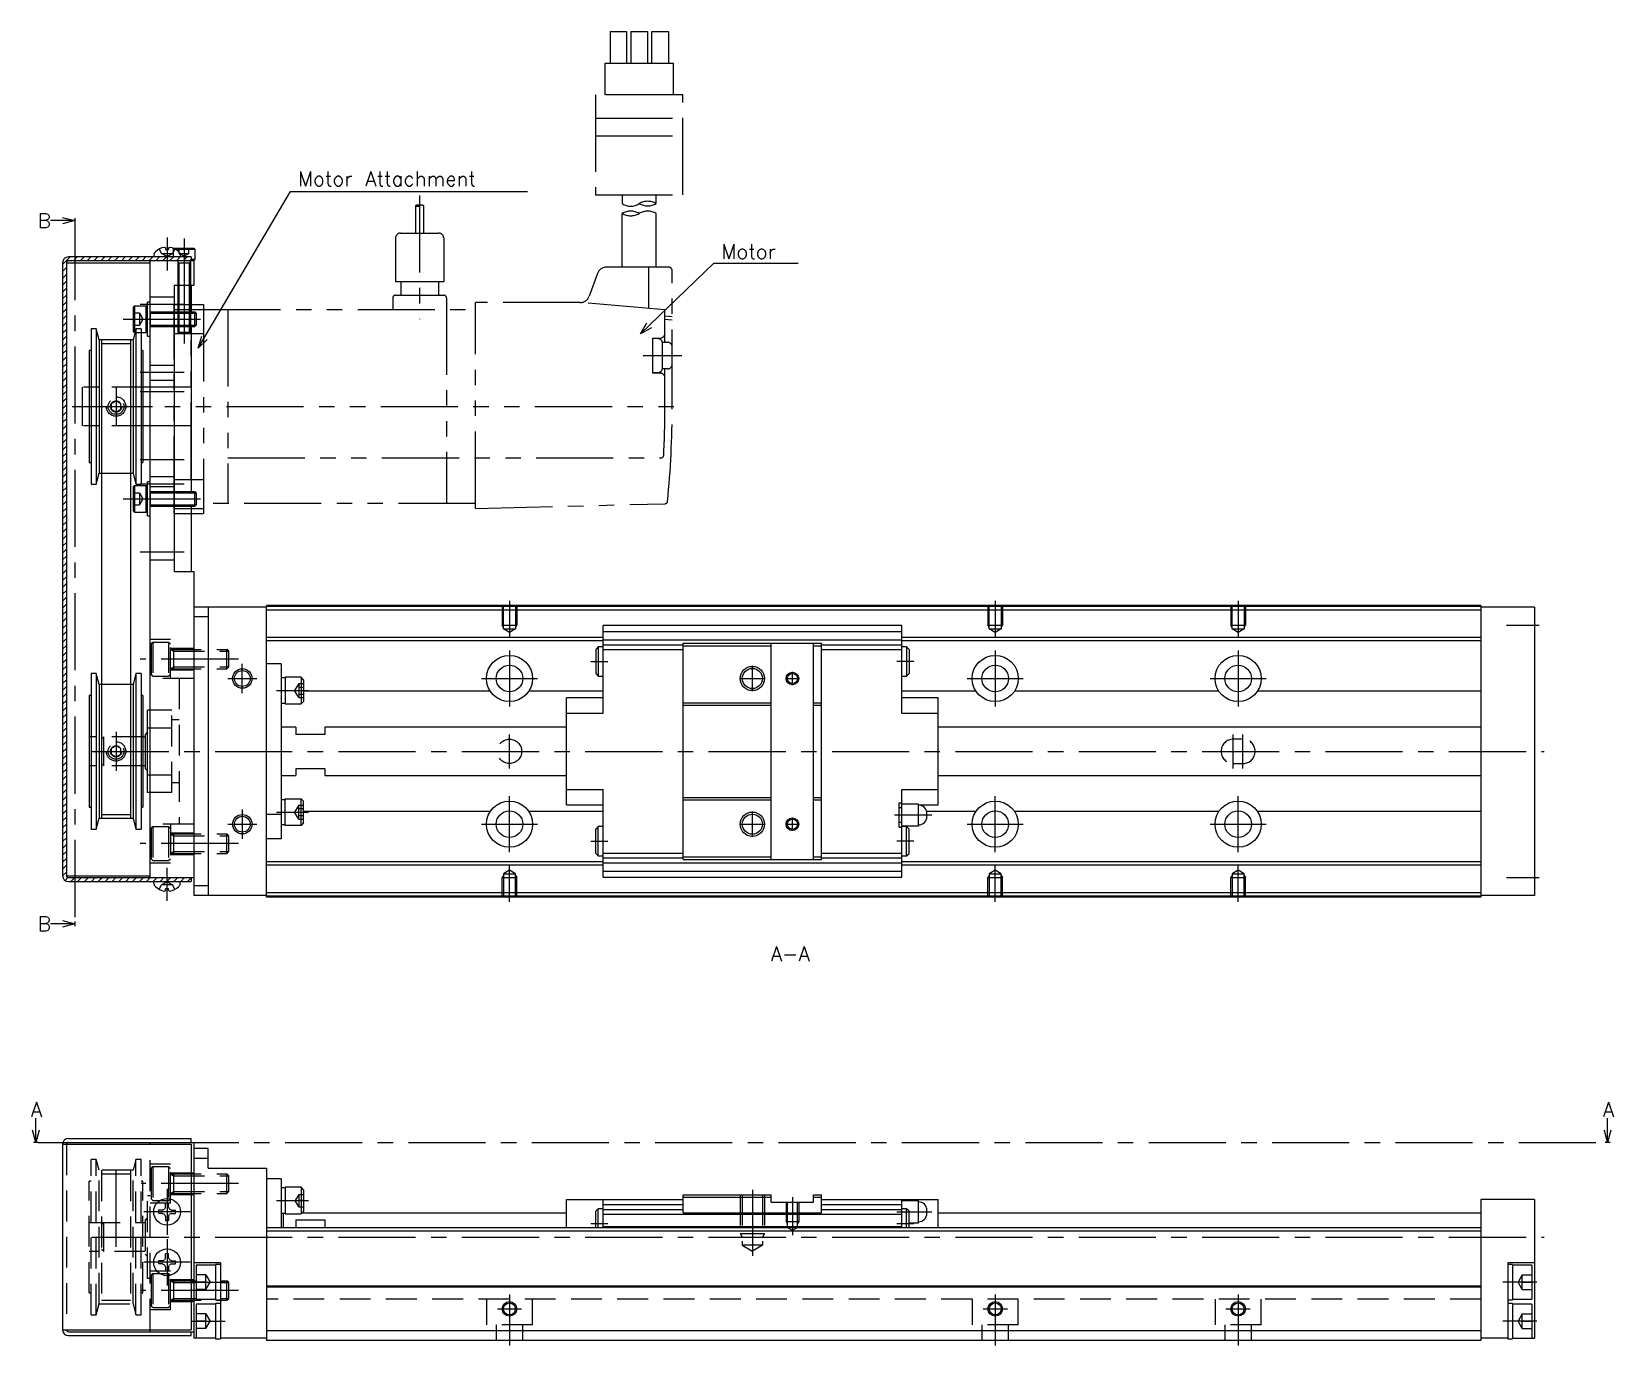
# Model space of a CAD drawing. Extents: x -2 to 572, y -8 to 279.
# Drawn here: x 246.4 to 572, y 9 to 279.5 of the extents above; entities that cross this region are included whole.
import ezdxf

# ---------------------------------------------------------------- set-up
doc = ezdxf.new("R2010")
doc.units = 0
doc.header["$LTSCALE"] = 0.5
for name, pattern in [('CENTER', [50.8, 31.75, -6.35, 6.35, -6.35]), ('DASHED', [19.05, 12.7, -6.35]), ('PHANTOM', [63.5, 31.75, -6.35, 6.35, -6.35, 6.35, -6.35])]:
    doc.linetypes.add(name, pattern=pattern)
doc.layers.get('0').update_dxf_attribs({"linetype": 'CONTINUOUS'})
for name, color, linetype in [('MSM_CENTER', 1, 'CENTER'), ('MSM_CONTINUOUS', 7, 'CONTINUOUS'), ('MSM_DASHED', 4, 'DASHED'), ('MSM_IMAGINARY', 6, 'PHANTOM'), ('MSM_NARROW', 5, 'CONTINUOUS'), ('MSM_PART_NUMBER', 7, 'CONTINUOUS')]:
    doc.layers.add(name, color=color, linetype=linetype)
doc.styles.get("Standard").update_dxf_attribs({"font": 'txt.shx', "height": 3, "bigfont": 'bigfont.shx'})

msp = doc.modelspace()

# ---------------------------------------------------------------- linework, layer by layer
for p, q in [((280.26, 25.5), (280.26, 18.5)), ((280.26, 17.5), (280.26, 10.5))]:
    msp.add_line(p, q)
at = {"layer": 'MSM_CENTER'}
for p, q in [((255.26, 240.06), (255.26, 96.3)), ((274.26, 237.06), (274.26, 230.3)), ((277.76, 236.9), (277.76, 215.3)), ((277.76, 223.3), (268.76, 223.3)), ((265.26, 220.3), (282.26, 220.3)), ((277.76, 209.3), (268.76, 209.3)), ((263.76, 206.3), (263.76, 198.3)), ((277.76, 205.3), (268.76, 205.3)), ((256.26, 202.3), (271.26, 202.3)), ((277.76, 191.3), (268.76, 191.3)), ((277.76, 186.3), (268.76, 186.3)), ((265.26, 183.3), (282.26, 183.3)), ((277.76, 172.3), (268.76, 172.3)), ((344.76, 162.3), (344.76, 154.79)), ((444.76, 162.3), (444.76, 154.79)), ((494.76, 162.3), (494.76, 154.79)), ((550.01, 157.3), (556.76, 157.3)), ((288.96, 150.3), (268.76, 150.3)), ((344.76, 152.05), (344.76, 140.55)), ((361.51, 149.8), (365.01, 149.8)), ((428.01, 149.8), (424.51, 149.8)), ((444.76, 152.05), (444.76, 140.55)), ((494.76, 152.05), (494.76, 140.55)), ((289.76, 143.3), (289.76, 149.3)), ((394.76, 143.67), (394.76, 148.92)), ((403.01, 144.93), (403.01, 147.66)), ((286.76, 146.3), (292.76, 146.3)), ((296.76, 143.8), (303.36, 143.8)), ((339.01, 146.3), (350.51, 146.3)), ((392.14, 146.3), (397.39, 146.3)), ((401.65, 146.3), (404.38, 146.3)), ((439.01, 146.3), (450.51, 146.3)), ((489.01, 146.3), (500.51, 146.3)), ((263.76, 135.3), (263.76, 127.3)), ((344.76, 127.8), (344.76, 134.8)), ((493.76, 127.8), (493.76, 134.8)), ((495.76, 127.8), (495.76, 134.8)), ((258.76, 131.3), (557.76, 131.3)), ((344.76, 110.55), (344.76, 122.05)), ((444.76, 110.55), (444.76, 122.05)), ((494.76, 110.55), (494.76, 122.05)), ((289.76, 119.3), (289.76, 113.3)), ((296.76, 118.8), (303.36, 118.8)), ((394.76, 113.67), (394.76, 118.92)), ((403.01, 114.93), (403.01, 117.66)), ((424.01, 118.2), (431.71, 118.2)), ((286.76, 116.3), (292.76, 116.3)), ((339.01, 116.3), (350.51, 116.3)), ((392.14, 116.3), (397.39, 116.3)), ((401.65, 116.3), (404.38, 116.3)), ((439.01, 116.3), (450.51, 116.3)), ((489.01, 116.3), (500.51, 116.3)), ((288.96, 112.3), (268.76, 112.3)), ((361.51, 112.8), (365.01, 112.8)), ((428.01, 112.8), (424.51, 112.8)), ((344.76, 100.3), (344.76, 107.81)), ((444.76, 100.3), (444.76, 107.81)), ((494.76, 100.3), (494.76, 107.81)), ((274.26, 100.54), (274.26, 107.3)), ((550.01, 105.3), (556.76, 105.3)), ((247.76, 50.8), (570.83, 50.8)), ((263.76, 29.3), (263.76, 47.05)), ((288.96, 42.3), (268.96, 42.3)), ((274.26, 41.25), (274.26, 31.75)), ((394.76, 41), (394.76, 27.41)), ((403.01, 39.5), (403.01, 31.69)), ((279.01, 36.5), (269.51, 36.5)), ((296.76, 38.8), (303.36, 38.8)), ((424.51, 36.5), (431.71, 36.5)), ((361.51, 34.1), (365.01, 34.1)), ((424.51, 34.1), (428.01, 34.1)), ((258.76, 31.3), (557.76, 31.3)), ((274.26, 30.85), (274.26, 21.35)), ((279.01, 26.1), (269.51, 26.1)), ((288.96, 20.3), (268.96, 20.3)), ((279.26, 22), (286.26, 22)), ((556.26, 22), (549.26, 22)), ((342.26, 16.5), (347.26, 16.5)), ((344.76, 19.5), (344.76, 9)), ((442.26, 16.5), (447.26, 16.5)), ((444.76, 19.5), (444.76, 9)), ((492.26, 16.5), (497.26, 16.5)), ((494.76, 19.5), (494.76, 9)), ((279.26, 14), (286.26, 14)), ((556.26, 14), (549.26, 14))]:
    msp.add_line(p, q, dxfattribs=at)
at = {"layer": 'MSM_CONTINUOUS'}
for p, q in [((252.76, 241.23), (255.26, 240.56)), ((255.26, 241.06), (255.26, 240.06)), ((255.26, 240.56), (250.26, 240.56)), ((255.26, 240.56), (252.76, 239.89)), ((273.93, 234.98), (273.95, 234.6)), ((273.95, 234.6), (274.58, 234.6)), ((274.59, 234.98), (274.58, 234.6)), ((275.67, 234.81), (275.76, 234.9)), ((275.76, 234.9), (279.76, 234.9)), ((280.01, 234.65), (275.98, 234.65)), ((279.76, 234.9), (280.01, 234.65)), ((280.01, 234.65), (280.01, 232.55)), ((252.76, 231.9), (252.76, 105.7)), ((253.56, 231.9), (270.76, 231.9)), ((253.56, 231.9), (253.56, 105.7)), ((279.26, 233.1), (253.96, 233.1)), ((279.76, 232.3), (253.96, 232.3)), ((270.76, 105.3), (270.76, 232.3)), ((271.55, 233.5), (271.51, 233.1)), ((276.98, 233.5), (277.01, 233.1)), ((279.26, 233.1), (279.26, 232.3)), ((280.01, 232.55), (279.26, 232.55)), ((279.76, 232.3), (280.01, 232.55)), ((279.76, 232.3), (279.76, 227.3)), ((275.76, 227.3), (275.76, 168.3)), ((275.76, 227.3), (279.76, 227.3)), ((276.46, 227.3), (276.46, 221.8)), ((279.06, 227.3), (279.06, 221.8)), ((279.26, 227.3), (279.26, 221.8)), ((267.26, 222.75), (267.56, 223.05)), ((267.26, 222.75), (267.26, 217.85)), ((267.56, 223.05), (269.96, 223.05)), ((267.56, 223.05), (267.56, 217.55)), ((270.26, 222.75), (269.96, 223.05)), ((269.96, 217.55), (269.96, 223.05)), ((270.76, 223.8), (270.26, 223.8)), ((270.26, 216.8), (270.26, 223.8)), ((275.76, 221.8), (279.99, 221.8)), ((279.99, 218.8), (279.99, 221.8)), ((279.99, 221.8), (280.26, 221.53)), ((280.26, 221.53), (280.26, 219.07)), ((258.62, 218.3), (258.62, 186.3)), ((259.66, 218.3), (258.62, 218.3)), ((259.66, 218.3), (259.66, 186.3)), ((260.26, 216.05), (259.66, 218.3)), ((267.86, 218.3), (267.26, 216.05)), ((267.86, 218.3), (267.86, 186.3)), ((268.9, 218.3), (267.86, 218.3)), ((268.9, 218.3), (268.9, 186.3)), ((275.76, 218.8), (279.99, 218.8)), ((276.46, 218.8), (276.46, 217.54)), ((279.06, 218.8), (279.06, 217.54)), ((279.26, 218.8), (279.26, 184.8)), ((280.26, 219.07), (279.99, 218.8)), ((260.26, 216.05), (260.26, 188.55)), ((267.26, 216.05), (260.26, 216.05)), ((260.76, 216.05), (260.76, 117.55)), ((266.76, 216.05), (266.76, 117.55)), ((267.56, 217.55), (267.26, 217.85)), ((267.26, 216.05), (267.26, 188.55)), ((267.56, 217.55), (267.66, 217.55)), ((268.9, 217.55), (269.96, 217.55)), ((270.26, 217.85), (269.96, 217.55)), ((270.26, 216.8), (270.76, 216.8)), ((279.06, 217.54), (276.46, 217.54)), ((276.7, 217.3), (276.46, 217.54)), ((278.82, 217.3), (276.7, 217.3)), ((278.82, 217.3), (279.06, 217.54)), ((258.62, 213.8), (258.26, 213.8)), ((258.26, 213.8), (258.26, 190.8)), ((269.26, 213.8), (268.9, 213.8)), ((269.26, 213.8), (269.26, 190.8)), ((258.26, 190.8), (258.62, 190.8)), ((268.9, 190.8), (269.26, 190.8)), ((258.62, 186.3), (259.66, 186.3)), ((259.66, 186.3), (260.26, 188.55)), ((260.26, 188.55), (260.76, 188.55)), ((266.76, 188.55), (267.26, 188.55)), ((267.26, 188.55), (267.86, 186.3)), ((267.26, 185.75), (267.56, 186.05)), ((267.26, 185.75), (267.26, 180.85)), ((267.56, 186.05), (269.96, 186.05)), ((267.56, 186.05), (267.56, 180.55)), ((267.86, 186.3), (268.9, 186.3)), ((269.96, 180.55), (269.96, 186.05)), ((270.26, 185.75), (269.96, 186.05)), ((270.76, 186.8), (270.26, 186.8)), ((270.26, 179.8), (270.26, 186.8)), ((275.76, 184.8), (279.99, 184.8)), ((279.99, 181.8), (279.99, 184.8)), ((279.99, 184.8), (280.26, 184.53)), ((280.26, 184.53), (280.26, 182.07)), ((267.56, 180.55), (267.26, 180.85)), ((267.56, 180.55), (269.96, 180.55)), ((270.26, 180.85), (269.96, 180.55)), ((270.26, 179.8), (270.76, 179.8)), ((275.76, 181.8), (279.99, 181.8)), ((279.26, 181.8), (279.26, 168.3)), ((280.26, 182.07), (279.99, 181.8)), ((275.76, 168.3), (279.76, 168.3)), ((279.76, 168.3), (279.76, 101.6)), ((294.76, 161), (279.76, 161)), ((282.76, 161), (282.76, 101.6)), ((544.76, 161.3), (294.76, 161.3)), ((294.76, 101.3), (294.76, 161.3)), ((544.76, 161.1), (294.76, 161.1)), ((544.76, 160.4), (294.76, 160.4)), ((544.76, 161.3), (544.76, 101.3)), ((555.76, 161), (544.76, 161)), ((555.76, 161), (555.76, 101.6)), ((282.76, 159), (279.76, 159)), ((425.51, 157.2), (364.01, 157.2)), ((364.01, 139.16), (364.01, 157.2)), ((425.51, 139.16), (425.51, 157.2)), ((364.01, 154.75), (294.76, 154.75)), ((364.01, 154.05), (294.76, 154.05)), ((364.01, 155.95), (425.51, 155.95)), ((364.01, 154.25), (425.51, 154.25)), ((364.01, 153.25), (380.51, 153.25)), ((380.51, 109.05), (380.51, 153.55)), ((380.51, 153.55), (409.01, 153.55)), ((380.51, 153.05), (398.66, 153.05)), ((398.66, 109.05), (398.66, 153.55)), ((407.36, 109.05), (407.36, 153.55)), ((407.36, 153.05), (409.01, 153.05)), ((409.01, 109.05), (409.01, 153.55)), ((409.01, 153.25), (425.51, 153.25)), ((544.76, 154.75), (425.51, 154.75)), ((544.76, 154.05), (425.51, 154.05)), ((363.01, 152.8), (362.51, 152.3)), ((362.51, 152.3), (362.51, 147.3)), ((364.01, 152.8), (363.01, 152.8)), ((363.01, 152.8), (363.01, 146.8)), ((364.01, 152.25), (380.51, 152.25)), ((409.01, 152.25), (425.51, 152.25)), ((426.51, 152.8), (425.51, 152.8)), ((427.01, 152.3), (426.51, 152.8)), ((426.51, 152.8), (426.51, 146.8)), ((427.01, 152.3), (427.01, 147.3)), ((258.62, 147.3), (258.62, 115.3)), ((259.66, 147.3), (258.62, 147.3)), ((260.26, 145.05), (259.66, 147.3)), ((259.66, 147.3), (259.66, 115.3)), ((267.86, 147.3), (267.26, 145.05)), ((267.86, 147.3), (267.86, 115.3)), ((268.9, 147.3), (267.86, 147.3)), ((268.9, 147.3), (268.9, 115.3)), ((297.76, 149.3), (294.76, 149.3)), ((297.76, 149.3), (297.76, 113.3)), ((298.56, 146.55), (298.56, 141.05)), ((301.86, 146.55), (298.56, 146.55)), ((301.86, 146.55), (301.86, 141.05)), ((302.36, 146.05), (301.86, 146.55)), ((362.51, 147.3), (363.01, 146.8)), ((363.01, 146.8), (364.01, 146.8)), ((425.51, 146.8), (426.51, 146.8)), ((426.51, 146.8), (427.01, 147.3)), ((260.76, 145.05), (260.26, 145.05)), ((260.26, 145.05), (260.26, 117.55)), ((267.26, 145.05), (266.76, 145.05)), ((267.26, 145.05), (267.26, 117.55)), ((298.56, 146.4), (297.76, 146.4)), ((302.36, 146.05), (302.36, 141.55)), ((340.81, 143.66), (302.36, 143.66)), ((364.01, 143.66), (348.71, 143.66)), ((440.81, 143.66), (425.51, 143.66)), ((490.81, 143.66), (448.71, 143.66)), ((544.76, 143.66), (498.71, 143.66)), ((258.26, 142.8), (258.26, 119.8)), ((258.62, 142.8), (258.26, 142.8)), ((269.26, 142.8), (268.9, 142.8)), ((269.26, 142.8), (269.26, 119.8)), ((297.76, 141.2), (298.56, 141.2)), ((298.56, 141.05), (301.86, 141.05)), ((301.86, 141.05), (302.36, 141.55)), ((364.01, 142.3), (356.51, 142.3)), ((356.51, 120.3), (356.51, 142.3)), ((380.51, 141.3), (398.66, 141.3)), ((380.51, 140.8), (398.66, 140.8)), ((407.36, 141.3), (409.01, 141.3)), ((407.36, 140.8), (409.01, 140.8)), ((433.01, 142.3), (425.51, 142.3)), ((433.01, 120.3), (433.01, 142.3)), ((270.26, 122.8), (270.26, 139.8)), ((270.76, 139.8), (270.26, 139.8)), ((356.51, 139.16), (364.01, 139.16)), ((425.51, 139.16), (433.01, 139.16)), ((269.26, 134.3), (269.76, 134.3)), ((270.26, 135.3), (269.76, 134.8)), ((269.76, 134.8), (269.76, 127.8)), ((270.26, 136.12), (270.76, 136.12)), ((300.76, 136.3), (297.76, 136.3)), ((300.76, 136.3), (300.76, 134.8)), ((306.76, 134.8), (300.76, 134.8)), ((306.76, 136.3), (306.76, 134.8)), ((356.51, 136.3), (306.76, 136.3)), ((544.76, 136.3), (433.01, 136.3)), ((269.76, 128.3), (269.26, 128.3)), ((269.76, 127.8), (270.26, 127.3)), ((300.76, 127.8), (306.76, 127.8)), ((300.76, 127.8), (300.76, 126.3)), ((306.76, 127.8), (306.76, 126.3)), ((270.26, 126.48), (270.76, 126.48)), ((297.76, 126.3), (300.76, 126.3)), ((306.76, 126.3), (356.51, 126.3)), ((433.01, 126.3), (544.76, 126.3)), ((270.76, 122.8), (270.26, 122.8)), ((297.76, 121.4), (298.56, 121.4)), ((298.56, 116.05), (298.56, 121.55)), ((298.56, 121.55), (301.86, 121.55)), ((301.86, 121.55), (302.36, 121.05)), ((301.86, 116.05), (301.86, 121.55)), ((302.36, 116.55), (302.36, 121.05)), ((356.51, 123.44), (364.01, 123.44)), ((364.01, 105.4), (364.01, 123.44)), ((380.51, 121.8), (398.66, 121.8)), ((380.51, 121.3), (398.66, 121.3)), ((407.36, 121.8), (409.01, 121.8)), ((407.36, 121.3), (409.01, 121.3)), ((425.01, 120.7), (425.51, 120.7)), ((425.01, 115.7), (425.01, 120.7)), ((425.51, 123.44), (433.01, 123.44)), ((425.51, 105.4), (425.51, 123.44)), ((258.26, 119.8), (258.62, 119.8)), ((259.66, 115.3), (260.26, 117.55)), ((260.26, 117.55), (267.26, 117.55)), ((267.26, 117.55), (267.86, 115.3)), ((268.9, 119.8), (269.26, 119.8)), ((297.76, 118.3), (294.76, 118.3)), ((340.81, 118.94), (302.36, 118.94)), ((364.01, 118.94), (348.71, 118.94)), ((356.51, 120.3), (364.01, 120.3)), ((425.51, 119.7), (425.01, 119.7)), ((428.96, 120.45), (425.51, 120.45)), ((428.96, 115.95), (428.96, 120.45)), ((428.96, 120.3), (433.01, 120.3)), ((440.81, 118.94), (430.65, 118.94)), ((430.71, 117.9), (430.71, 118.5)), ((490.81, 118.94), (448.71, 118.94)), ((544.76, 118.94), (498.71, 118.94)), ((258.62, 115.3), (259.66, 115.3)), ((267.86, 115.3), (268.9, 115.3)), ((298.56, 116.2), (297.76, 116.2)), ((301.86, 116.05), (298.56, 116.05)), ((302.36, 116.55), (301.86, 116.05)), ((363.01, 115.8), (362.51, 115.3)), ((362.51, 110.3), (362.51, 115.3)), ((364.01, 115.8), (363.01, 115.8)), ((363.01, 109.8), (363.01, 115.8)), ((425.01, 116.7), (425.51, 116.7)), ((425.01, 115.7), (425.51, 115.7)), ((425.51, 115.95), (428.96, 115.95)), ((426.51, 115.8), (425.51, 115.8)), ((427.01, 115.3), (426.51, 115.8)), ((426.51, 109.8), (426.51, 115.8)), ((427.01, 110.3), (427.01, 115.3)), ((297.76, 113.3), (294.76, 113.3)), ((364.01, 108.55), (294.76, 108.55)), ((364.01, 107.85), (294.76, 107.85)), ((362.51, 110.3), (363.01, 109.8)), ((363.01, 109.8), (364.01, 109.8)), ((364.01, 110.35), (380.51, 110.35)), ((364.01, 109.35), (380.51, 109.35)), ((364.01, 108.35), (425.51, 108.35)), ((380.51, 109.55), (398.66, 109.55)), ((380.51, 109.05), (409.01, 109.05)), ((407.36, 109.55), (409.01, 109.55)), ((409.01, 110.35), (425.51, 110.35)), ((409.01, 109.35), (425.51, 109.35)), ((425.51, 109.8), (426.51, 109.8)), ((544.76, 108.55), (425.51, 108.55)), ((544.76, 107.85), (425.51, 107.85)), ((426.51, 109.8), (427.01, 110.3)), ((253.56, 105.7), (270.76, 105.7)), ((253.96, 105.3), (279.76, 105.3)), ((253.96, 104.5), (279.26, 104.5)), ((271.55, 104.1), (271.51, 104.5)), ((276.98, 104.1), (277.01, 104.5)), ((279.26, 105.3), (279.26, 104.5)), ((364.01, 106.65), (425.51, 106.65)), ((364.01, 105.4), (425.51, 105.4)), ((273.93, 102.62), (273.95, 103)), ((274.58, 103), (273.95, 103)), ((274.59, 102.62), (274.58, 103)), ((282.76, 103.6), (279.76, 103.6)), ((294.76, 101.6), (279.76, 101.6)), ((544.76, 102.2), (294.76, 102.2)), ((544.76, 101.5), (294.76, 101.5)), ((544.76, 101.3), (294.76, 101.3)), ((555.76, 101.6), (544.76, 101.6)), ((255.26, 95.8), (250.26, 95.8)), ((252.76, 96.47), (255.26, 95.8)), ((255.26, 95.8), (252.76, 95.13)), ((255.26, 96.3), (255.26, 95.3)), ((247.26, 50.8), (247.26, 55.8)), ((570.83, 50.8), (570.83, 55.8)), ((247.26, 50.8), (246.59, 53.3)), ((247.93, 53.3), (247.26, 50.8)), ((570.83, 50.8), (570.16, 53.3)), ((571.5, 53.3), (570.83, 50.8)), ((247.76, 50.8), (246.76, 50.8)), ((252.76, 50.4), (279.26, 50.4)), ((252.76, 50.4), (252.76, 12.2)), ((253.96, 51.6), (279.26, 51.6)), ((253.96, 50.8), (279.76, 50.8)), ((270.76, 50.4), (270.76, 50.8)), ((279.26, 50.8), (279.26, 51.6)), ((279.26, 50.4), (279.26, 12.2)), ((279.76, 50.8), (279.76, 10.5)), ((282.76, 49.5), (279.76, 49.5)), ((282.76, 45.5), (282.76, 49.5)), ((571.33, 50.8), (570.33, 50.8)), ((282.76, 47.5), (279.76, 47.5)), ((282.76, 45.5), (294.76, 45.5)), ((294.76, 45.5), (294.76, 10)), ((297.76, 43.3), (294.76, 43.3)), ((297.76, 43.3), (297.76, 33.2)), ((298.56, 41.4), (297.76, 41.4)), ((301.86, 41.55), (298.56, 41.55)), ((298.56, 41.55), (298.56, 36.05)), ((302.36, 41.05), (301.86, 41.55)), ((301.86, 41.55), (301.86, 36.05)), ((302.36, 41.05), (302.36, 36.55)), ((380.51, 40), (398.66, 40)), ((380.51, 36.29), (380.51, 40)), ((380.51, 39.5), (398.66, 39.5)), ((398.66, 38.5), (398.66, 40)), ((407.36, 40), (409.01, 40)), ((407.36, 38.5), (407.36, 40)), ((407.36, 39.5), (409.01, 39.5)), ((409.01, 36.29), (409.01, 40)), ((273.34, 36.83), (272.49, 36.82)), ((273.34, 36.17), (272.49, 36.18)), ((273.34, 36.83), (273.74, 37.02)), ((273.34, 36.17), (273.74, 35.98)), ((273.93, 37.42), (273.74, 37.02)), ((273.93, 35.58), (273.74, 35.98)), ((273.93, 37.42), (273.95, 38.27)), ((274.59, 37.42), (274.58, 38.27)), ((274.59, 37.42), (274.78, 37.02)), ((274.59, 35.58), (274.78, 35.98)), ((275.19, 36.83), (274.78, 37.02)), ((275.19, 36.17), (274.78, 35.98)), ((275.19, 36.83), (276.03, 36.82)), ((275.19, 36.17), (276.03, 36.18)), ((297.76, 36.2), (298.56, 36.2)), ((298.26, 33.2), (298.26, 36.2)), ((298.56, 36.05), (301.86, 36.05)), ((301.86, 36.05), (302.36, 36.55)), ((302.11, 36.3), (356.51, 36.3)), ((356.51, 39), (380.51, 39)), ((356.51, 33.2), (356.51, 39)), ((363.01, 37.1), (362.51, 36.6)), ((362.51, 33.2), (362.51, 36.6)), ((364.01, 37.1), (363.01, 37.1)), ((363.01, 33.2), (363.01, 37.1)), ((364.01, 33.2), (364.01, 39)), ((364.01, 38), (380.51, 38)), ((364.01, 37), (380.51, 37)), ((364.01, 36), (425.51, 36)), ((380.51, 36.29), (409.01, 36.29)), ((398.66, 38.5), (407.36, 38.5)), ((409.01, 39), (433.01, 39)), ((409.01, 38), (425.51, 38)), ((409.01, 37), (425.51, 37)), ((425.51, 33.2), (425.51, 39)), ((428.96, 38.75), (425.51, 38.75)), ((426.51, 37.1), (425.51, 37.1)), ((427.01, 36.6), (426.51, 37.1)), ((426.51, 33.2), (426.51, 37.1)), ((427.01, 33.2), (427.01, 36.6)), ((428.96, 34.25), (428.96, 38.75)), ((430.71, 36.2), (430.71, 36.8)), ((433.01, 33.2), (433.01, 39)), ((433.01, 36.3), (544.76, 36.3)), ((544.76, 39), (544.76, 10)), ((555.76, 39), (544.76, 39)), ((555.76, 39), (555.76, 10.5)), ((273.93, 35.58), (273.95, 34.73)), ((274.59, 35.58), (274.58, 34.73)), ((544.76, 33.2), (294.76, 33.2)), ((300.76, 34.87), (306.76, 34.87)), ((300.76, 34.87), (300.76, 33.2)), ((306.76, 34.87), (306.76, 33.2)), ((364.01, 33.5), (425.51, 33.5)), ((427.01, 34.25), (428.96, 34.25)), ((544.76, 32.5), (294.76, 32.5)), ((273.34, 26.43), (272.49, 26.42)), ((273.34, 26.43), (273.74, 26.62)), ((273.93, 27.02), (273.74, 26.62)), ((273.93, 27.02), (273.95, 27.87)), ((274.59, 27.02), (274.58, 27.87)), ((274.59, 27.02), (274.78, 26.62)), ((275.19, 26.43), (274.78, 26.62)), ((275.19, 26.43), (276.03, 26.42)), ((273.34, 25.77), (272.49, 25.78)), ((273.34, 25.77), (273.74, 25.58)), ((273.93, 25.18), (273.74, 25.58)), ((273.93, 25.18), (273.95, 24.33)), ((274.59, 25.18), (274.58, 24.33)), ((274.59, 25.18), (274.78, 25.58)), ((275.19, 25.77), (274.78, 25.58)), ((275.19, 25.77), (276.03, 25.78)), ((285.26, 26), (279.76, 26)), ((284.26, 25.5), (280.26, 25.5)), ((285.26, 25.65), (284.26, 25.65)), ((284.26, 25.65), (284.26, 18.35)), ((285.26, 26), (285.26, 10.35)), ((555.76, 26), (550.26, 26)), ((550.26, 26), (550.26, 10.35)), ((551.26, 25.65), (550.26, 25.65)), ((551.26, 25.65), (551.26, 18.35)), ((555.26, 25.5), (551.26, 25.5)), ((555.26, 25.5), (555.26, 18.5)), ((544.76, 21.2), (294.76, 21.2)), ((544.76, 21), (294.76, 21)), ((280.26, 18.5), (284.26, 18.5)), ((284.26, 17.5), (280.26, 17.5)), ((284.26, 18.35), (285.26, 18.35)), ((285.26, 17.65), (284.26, 17.65)), ((284.26, 17.65), (284.26, 10.35)), ((550.26, 18.35), (551.26, 18.35)), ((551.26, 17.65), (550.26, 17.65)), ((551.26, 18.5), (555.26, 18.5)), ((551.26, 17.65), (551.26, 10.35)), ((555.26, 17.5), (551.26, 17.5)), ((555.26, 17.5), (555.26, 10.5)), ((252.76, 12.2), (279.26, 12.2)), ((253.96, 11.8), (279.76, 11.8)), ((253.96, 11), (279.26, 11)), ((270.76, 11.8), (270.76, 12.2)), ((279.26, 11), (279.26, 11.8)), ((284.26, 10.5), (279.76, 10.5)), ((284.26, 10.35), (285.26, 10.35)), ((294.76, 10.5), (285.26, 10.5)), ((544.76, 12), (294.76, 12)), ((544.76, 10), (294.76, 10)), ((550.26, 10.5), (544.76, 10.5)), ((550.26, 10.35), (551.26, 10.35)), ((551.26, 10.5), (555.76, 10.5))]:
    msp.add_line(p, q, dxfattribs=at)
for centre, radius in [((344.76, 146.3), 4.75), ((444.76, 146.3), 4.75), ((494.76, 146.3), 4.75), ((289.76, 146.3), 1.62), ((344.76, 146.3), 2.75), ((394.76, 146.3), 2.07), ((403.01, 146.3), 1.06), ((444.76, 146.3), 2.75), ((494.76, 146.3), 2.75), ((344.76, 116.3), 4.75), ((444.76, 116.3), 4.75), ((494.76, 116.3), 4.75), ((289.76, 116.3), 1.62), ((344.76, 116.3), 2.75), ((394.76, 116.3), 2.07), ((403.01, 116.3), 1.06), ((444.76, 116.3), 2.75), ((494.76, 116.3), 2.75), ((274.26, 36.5), 2.75), ((274.26, 26.1), 2.75), ((344.76, 16.5), 1.23), ((444.76, 16.5), 1.23), ((494.76, 16.5), 1.23)]:
    msp.add_circle(centre, radius, dxfattribs=at)
for centre, radius, start, end in [((274.26, 231.6), 3.5, 98.5396, 133.4267), ((273.73, 234.78), 0.284, 44.1872, 87.0617), ((274.8, 234.78), 0.284, 92.9383, 135.8128), ((274.26, 231.6), 3.5, 46.5733, 81.4604), ((253.96, 231.9), 1.2, 90, 180), ((253.96, 231.9), 0.4, 90, 180), ((272.54, 233.42), 1, 133.4267, 175), ((275.98, 233.42), 1, 5, 46.5733), ((428.96, 118.5), 1.75, 0, 90), ((428.96, 117.9), 1.75, 270, 0), ((253.96, 105.7), 1.2, 180, 270), ((253.96, 105.7), 0.4, 180, 270), ((272.54, 104.18), 1, 185, 226.5733), ((274.26, 106), 3.5, 226.5733, 261.4604), ((273.73, 102.82), 0.284, 272.9383, 315.8128), ((274.8, 102.82), 0.284, 224.1872, 267.0617), ((274.26, 106), 3.5, 278.5396, 313.4267), ((275.98, 104.18), 1, 313.4267, 355), ((253.96, 50.4), 1.2, 90, 180), ((253.96, 50.4), 0.4, 90, 180), ((274.26, 36.5), 1.8, 169.8876, 190.1124), ((274.26, 36.5), 1.8, 79.8876, 100.1124), ((274.26, 36.5), 1.8, 349.8876, 10.1124), ((428.96, 36.8), 1.75, 0, 90), ((428.96, 36.2), 1.75, 270, 0), ((274.26, 36.5), 1.8, 259.8876, 280.1124), ((274.26, 26.1), 1.8, 169.8876, 190.1124), ((274.26, 26.1), 1.8, 79.8876, 100.1124), ((274.26, 26.1), 1.8, 349.8876, 10.1124), ((274.26, 26.1), 1.8, 259.8876, 280.1124), ((253.96, 12.2), 1.2, 180, 270), ((253.96, 12.2), 0.4, 180, 270)]:
    msp.add_arc(centre, radius, start, end, dxfattribs=at)
at = {"layer": 'MSM_DASHED'}
for p, q in [((272.65, 234.71), (273.12, 233.77)), ((275.87, 234.71), (275.41, 233.77)), ((275.51, 234.65), (275.67, 234.81)), ((275.98, 234.65), (275.51, 234.65)), ((275.51, 234.65), (275.51, 233.1)), ((276.76, 233.8), (276.76, 234.9)), ((277.76, 234.9), (277.76, 233.8)), ((278.76, 233.8), (278.76, 234.9)), ((274.26, 233.17), (273.12, 233.77)), ((273.12, 233.77), (275.41, 233.77)), ((274.26, 233.17), (275.41, 233.77)), ((276.46, 232.2), (276.46, 227.3)), ((279.06, 231.81), (276.46, 231.81)), ((276.7, 231.81), (276.7, 227.3)), ((276.76, 233.8), (278.76, 233.8)), ((277.76, 233.22), (276.76, 233.8)), ((278.76, 233.8), (277.76, 233.22)), ((278.82, 231.81), (278.82, 227.3)), ((279.06, 232.2), (279.06, 227.3)), ((270.76, 224.9), (275.76, 224.9)), ((267.26, 221.55), (268.56, 221.55)), ((268.56, 221.55), (268.56, 219.05)), ((268.56, 221.55), (269.28, 220.3)), ((270.76, 221.8), (275.76, 221.8)), ((270.76, 221.55), (270.8, 221.53)), ((270.8, 221.8), (270.8, 218.8)), ((270.8, 221.53), (275.76, 221.53)), ((267.26, 220.3), (268.56, 220.3)), ((267.26, 219.05), (268.56, 219.05)), ((269.28, 220.3), (268.56, 219.05)), ((270.76, 219.05), (270.8, 219.07)), ((270.76, 218.8), (275.76, 218.8)), ((270.8, 219.07), (275.76, 219.07)), ((260.76, 215.29), (266.76, 215.29)), ((267.66, 217.55), (268.9, 217.55)), ((270.76, 210.8), (275.76, 210.8)), ((269.26, 206.3), (258.26, 206.3)), ((270.76, 207.7), (275.76, 207.7)), ((263.76, 203.45), (262.76, 202.88)), ((262.76, 202.88), (262.76, 201.72)), ((264.76, 202.88), (263.76, 203.45)), ((264.76, 201.72), (264.76, 202.88)), ((262.76, 201.72), (263.76, 201.15)), ((263.76, 201.15), (264.76, 201.72)), ((269.26, 198.3), (258.26, 198.3)), ((260.76, 188.55), (266.76, 188.55)), ((270.76, 187.9), (275.76, 187.9)), ((270.76, 185.8), (275.76, 185.8)), ((267.26, 184.55), (268.56, 184.55)), ((267.26, 183.3), (268.56, 183.3)), ((268.56, 184.55), (268.56, 182.05)), ((268.56, 184.55), (269.28, 183.3)), ((269.28, 183.3), (268.56, 182.05)), ((270.76, 184.8), (275.76, 184.8)), ((270.76, 184.55), (270.8, 184.53)), ((270.8, 184.8), (270.8, 181.8)), ((270.8, 184.53), (275.76, 184.53)), ((267.26, 182.05), (268.56, 182.05)), ((270.76, 182.05), (270.8, 182.07)), ((270.76, 181.8), (275.76, 181.8)), ((270.8, 182.07), (275.76, 182.07)), ((270.76, 170.7), (275.76, 170.7)), ((343.26, 161.3), (343.26, 157.3)), ((343.53, 156.5), (343.53, 161.3)), ((345.99, 161.3), (345.99, 156.5)), ((346.26, 161.3), (346.26, 157.3)), ((443.26, 161.3), (443.26, 157.3)), ((443.53, 156.5), (443.53, 161.3)), ((445.99, 161.3), (445.99, 156.5)), ((446.26, 161.3), (446.26, 157.3)), ((493.26, 161.3), (493.26, 157.3)), ((493.53, 156.5), (493.53, 161.3)), ((495.99, 161.3), (495.99, 156.5)), ((496.26, 161.3), (496.26, 157.3)), ((343.53, 156.83), (343.26, 157.3)), ((343.26, 157.3), (346.26, 157.3)), ((343.53, 156.5), (345.99, 156.5)), ((344.76, 155.79), (343.53, 156.5)), ((345.99, 156.5), (344.76, 155.79)), ((345.99, 156.83), (346.26, 157.3)), ((443.53, 156.83), (443.26, 157.3)), ((443.26, 157.3), (446.26, 157.3)), ((443.53, 156.5), (445.99, 156.5)), ((444.76, 155.79), (443.53, 156.5)), ((445.99, 156.5), (444.76, 155.79)), ((445.99, 156.83), (446.26, 157.3)), ((493.53, 156.83), (493.26, 157.3)), ((493.26, 157.3), (496.26, 157.3)), ((493.53, 156.5), (495.99, 156.5)), ((494.76, 155.79), (493.53, 156.5)), ((495.99, 156.5), (494.76, 155.79)), ((495.99, 156.83), (496.26, 157.3)), ((274.96, 154.3), (270.76, 154.3)), ((270.96, 153.4), (271.36, 153.8)), ((270.96, 153.4), (270.96, 147.2)), ((271.36, 153.8), (274.56, 153.8)), ((271.36, 153.8), (271.36, 146.8)), ((274.56, 153.8), (274.56, 146.8)), ((274.96, 153.4), (274.56, 153.8)), ((274.96, 146.3), (274.96, 154.3)), ((274.96, 152.55), (279.76, 152.55)), ((274.96, 152.3), (286.58, 152.3)), ((274.96, 152.3), (275.62, 151.92)), ((275.62, 152.3), (275.62, 148.3)), ((275.62, 151.92), (286.96, 151.92)), ((286.58, 148.3), (286.58, 152.3)), ((286.96, 151.92), (286.58, 152.3)), ((286.96, 148.68), (286.96, 151.92)), ((271.36, 146.8), (270.96, 147.2)), ((271.36, 146.8), (274.56, 146.8)), ((274.56, 146.8), (274.96, 147.2)), ((274.96, 148.3), (275.62, 148.68)), ((274.96, 148.3), (286.58, 148.3)), ((274.96, 148.05), (279.76, 148.05)), ((275.62, 148.68), (286.96, 148.68)), ((286.58, 148.3), (286.96, 148.68)), ((266.76, 145.05), (260.76, 145.05)), ((279.76, 146.3), (270.76, 146.3)), ((276.76, 146.3), (276.76, 116.3)), ((301.36, 145.24), (300.53, 143.8)), ((301.36, 142.36), (300.53, 143.8)), ((301.36, 145.24), (301.36, 142.36)), ((301.36, 145.24), (302.36, 145.24)), ((301.36, 144.52), (302.36, 144.52)), ((301.36, 143.08), (302.36, 143.08)), ((301.36, 142.36), (302.36, 142.36)), ((275.26, 139.8), (270.76, 139.8)), ((275.26, 122.8), (275.26, 139.8)), ((276.76, 137.8), (275.26, 137.8)), ((269.26, 134.3), (258.26, 134.3)), ((261.26, 134.3), (260.76, 133.8)), ((261.26, 128.3), (261.26, 134.3)), ((270.76, 136.12), (275.26, 136.12)), ((495.76, 133.8), (493.76, 133.8)), ((263.76, 132.45), (262.76, 131.88)), ((262.76, 131.88), (262.76, 130.72)), ((262.76, 130.72), (263.76, 130.15)), ((264.76, 131.88), (263.76, 132.45)), ((263.76, 130.15), (264.76, 130.72)), ((264.76, 130.72), (264.76, 131.88)), ((269.26, 128.3), (258.26, 128.3)), ((260.76, 128.8), (261.26, 128.3)), ((493.76, 128.8), (495.76, 128.8)), ((270.76, 126.48), (275.26, 126.48)), ((276.76, 124.8), (275.26, 124.8)), ((275.26, 122.8), (270.76, 122.8)), ((260.76, 118.31), (266.76, 118.31)), ((301.36, 120.24), (300.53, 118.8)), ((301.36, 117.36), (300.53, 118.8)), ((301.36, 120.24), (302.36, 120.24)), ((301.36, 117.36), (301.36, 120.24)), ((301.36, 119.52), (302.36, 119.52)), ((301.36, 118.08), (302.36, 118.08)), ((301.36, 117.36), (302.36, 117.36)), ((279.76, 116.3), (270.76, 116.3)), ((270.96, 115.4), (271.36, 115.8)), ((270.96, 115.4), (270.96, 109.2)), ((271.36, 115.8), (271.36, 108.8)), ((271.36, 115.8), (274.56, 115.8)), ((274.56, 115.8), (274.56, 108.8)), ((274.96, 115.4), (274.56, 115.8)), ((274.96, 116.3), (274.96, 108.3)), ((274.96, 114.55), (279.76, 114.55)), ((274.96, 114.3), (286.58, 114.3)), ((274.96, 114.3), (275.62, 113.92)), ((275.62, 114.3), (275.62, 110.3)), ((286.58, 110.3), (286.58, 114.3)), ((286.96, 113.92), (286.58, 114.3)), ((275.62, 113.92), (286.96, 113.92)), ((286.96, 110.68), (286.96, 113.92)), ((274.96, 108.3), (270.76, 108.3)), ((271.36, 108.8), (270.96, 109.2)), ((271.36, 108.8), (274.56, 108.8)), ((274.56, 108.8), (274.96, 109.2)), ((274.96, 110.3), (275.62, 110.68)), ((274.96, 110.3), (286.58, 110.3)), ((274.96, 110.05), (279.76, 110.05)), ((275.62, 110.68), (286.96, 110.68)), ((286.58, 110.3), (286.96, 110.68)), ((274.26, 104.43), (273.12, 103.83)), ((274.26, 104.43), (275.41, 103.83)), ((343.53, 105.77), (343.26, 105.3)), ((343.26, 101.3), (343.26, 105.3)), ((343.26, 105.3), (346.26, 105.3)), ((344.76, 106.81), (343.53, 106.1)), ((343.53, 106.1), (343.53, 101.3)), ((343.53, 106.1), (345.99, 106.1)), ((345.99, 106.1), (344.76, 106.81)), ((345.99, 101.3), (345.99, 106.1)), ((345.99, 105.77), (346.26, 105.3)), ((346.26, 101.3), (346.26, 105.3)), ((443.53, 105.77), (443.26, 105.3)), ((443.26, 101.3), (443.26, 105.3)), ((443.26, 105.3), (446.26, 105.3)), ((444.76, 106.81), (443.53, 106.1)), ((443.53, 106.1), (443.53, 101.3)), ((443.53, 106.1), (445.99, 106.1)), ((445.99, 106.1), (444.76, 106.81)), ((445.99, 101.3), (445.99, 106.1)), ((445.99, 105.77), (446.26, 105.3)), ((446.26, 101.3), (446.26, 105.3)), ((493.53, 105.77), (493.26, 105.3)), ((493.26, 101.3), (493.26, 105.3)), ((493.26, 105.3), (496.26, 105.3)), ((494.76, 106.81), (493.53, 106.1)), ((493.53, 106.1), (493.53, 101.3)), ((493.53, 106.1), (495.99, 106.1)), ((495.99, 106.1), (494.76, 106.81)), ((495.99, 101.3), (495.99, 106.1)), ((495.99, 105.77), (496.26, 105.3)), ((496.26, 101.3), (496.26, 105.3)), ((272.65, 102.89), (273.12, 103.83)), ((275.41, 103.83), (273.12, 103.83)), ((275.87, 102.89), (275.41, 103.83)), ((253.56, 50.4), (253.56, 12.2)), ((270.76, 12.2), (270.76, 50.4)), ((258.62, 15.3), (258.62, 47.3)), ((259.66, 47.3), (258.62, 47.3)), ((259.66, 15.3), (259.66, 47.3)), ((260.26, 45.05), (259.66, 47.3)), ((267.86, 47.3), (267.26, 45.05)), ((267.86, 15.3), (267.86, 47.3)), ((268.9, 47.3), (267.86, 47.3)), ((268.9, 15.3), (268.9, 47.3)), ((274.96, 46.3), (270.76, 46.3)), ((270.96, 45.4), (271.36, 45.8)), ((271.36, 45.8), (271.36, 38.8)), ((271.36, 45.8), (274.56, 45.8)), ((274.56, 45.8), (274.56, 38.8)), ((274.96, 45.4), (274.56, 45.8)), ((274.96, 38.3), (274.96, 46.3)), ((258.26, 19.8), (258.26, 42.8)), ((258.62, 42.8), (258.26, 42.8)), ((260.26, 17.55), (260.26, 45.05)), ((267.26, 45.05), (260.26, 45.05)), ((260.76, 45.05), (260.76, 17.55)), ((260.76, 44.29), (266.76, 44.29)), ((266.76, 45.05), (266.76, 17.55)), ((267.26, 17.55), (267.26, 45.05)), ((269.26, 42.8), (268.9, 42.8)), ((269.26, 19.8), (269.26, 42.8)), ((270.96, 45.4), (270.96, 39.2)), ((274.96, 44.55), (279.76, 44.55)), ((274.96, 44.3), (286.58, 44.3)), ((274.96, 44.3), (275.62, 43.92)), ((275.62, 44.3), (275.62, 40.3)), ((275.62, 43.92), (286.96, 43.92)), ((286.58, 40.3), (286.58, 44.3)), ((286.96, 43.92), (286.58, 44.3)), ((286.96, 40.68), (286.96, 43.92)), ((270.26, 22.8), (270.26, 39.8)), ((270.76, 39.8), (270.26, 39.8)), ((271.36, 38.8), (270.96, 39.2)), ((274.56, 38.8), (274.96, 39.2)), ((274.96, 40.3), (275.62, 40.68)), ((274.96, 40.3), (286.58, 40.3)), ((274.96, 40.05), (279.76, 40.05)), ((275.62, 40.68), (286.96, 40.68)), ((286.58, 40.3), (286.96, 40.68)), ((301.36, 40.05), (300.64, 38.8)), ((301.36, 40.05), (302.36, 40.05)), ((301.36, 40.05), (301.36, 37.55)), ((392.26, 40), (392.26, 32)), ((392.69, 40), (392.69, 29.6)), ((396.83, 40), (396.83, 29.6)), ((397.26, 40), (397.26, 32)), ((274.96, 38.3), (270.76, 38.3)), ((271.36, 38.8), (274.56, 38.8)), ((301.36, 37.55), (300.64, 38.8)), ((302.36, 38.8), (301.36, 38.8)), ((301.36, 37.55), (302.36, 37.55)), ((401.71, 38.5), (401.71, 34.5)), ((401.95, 38.5), (401.95, 33.3)), ((404.07, 33.3), (404.07, 38.5)), ((404.31, 38.5), (404.31, 34.5)), ((258.26, 34.3), (269.76, 34.3)), ((261.26, 34.3), (260.76, 33.8)), ((261.26, 28.3), (261.26, 34.3)), ((270.26, 35.3), (269.76, 34.8)), ((269.76, 34.8), (269.76, 27.8)), ((401.71, 34.5), (401.95, 34.08)), ((401.71, 34.5), (404.31, 34.5)), ((404.07, 33.3), (401.95, 33.3)), ((401.95, 33.3), (403.01, 32.69)), ((403.01, 32.69), (404.07, 33.3)), ((404.31, 34.5), (404.07, 34.08)), ((392.26, 32), (392.69, 31.25)), ((392.26, 32), (397.26, 32)), ((396.83, 29.6), (392.69, 29.6)), ((392.69, 29.6), (394.76, 28.41)), ((396.83, 29.6), (394.76, 28.41)), ((397.26, 32), (396.83, 31.25)), ((269.76, 28.3), (258.26, 28.3)), ((260.76, 28.8), (261.26, 28.3)), ((269.76, 27.8), (270.26, 27.3)), ((270.76, 22.8), (270.26, 22.8)), ((274.96, 24.3), (270.76, 24.3)), ((270.96, 23.4), (271.36, 23.8)), ((270.96, 23.4), (270.96, 17.2)), ((271.36, 23.8), (271.36, 16.8)), ((271.36, 23.8), (274.56, 23.8)), ((274.56, 23.8), (274.56, 16.8)), ((274.96, 23.4), (274.56, 23.8)), ((274.96, 16.3), (274.96, 24.3)), ((282.26, 23.5), (280.26, 23.5)), ((282.26, 20.5), (282.26, 23.5)), ((282.26, 23.5), (283.13, 22)), ((553.26, 23.5), (552.4, 22)), ((553.26, 20.5), (553.26, 23.5)), ((553.26, 23.5), (555.26, 23.5)), ((258.26, 19.8), (258.62, 19.8)), ((268.9, 19.8), (269.26, 19.8)), ((274.96, 22.55), (279.76, 22.55)), ((274.96, 22.3), (280.26, 22.3)), ((274.96, 22.3), (275.62, 21.92)), ((275.62, 22.3), (275.62, 18.3)), ((275.62, 21.92), (280.26, 21.92)), ((282.26, 22), (280.26, 22)), ((282.26, 20.5), (280.26, 20.5)), ((282.26, 20.5), (283.13, 22)), ((285.26, 22.3), (286.58, 22.3)), ((285.26, 21.92), (286.96, 21.92)), ((286.58, 18.3), (286.58, 22.3)), ((286.96, 21.92), (286.58, 22.3)), ((286.96, 18.68), (286.96, 21.92)), ((553.26, 20.5), (552.4, 22)), ((553.26, 22), (555.26, 22)), ((553.26, 20.5), (555.26, 20.5)), ((259.66, 15.3), (260.26, 17.55)), ((260.26, 17.55), (267.26, 17.55)), ((260.76, 18.31), (266.76, 18.31)), ((267.26, 17.55), (267.86, 15.3)), ((274.96, 16.3), (270.76, 16.3)), ((271.36, 16.8), (270.96, 17.2)), ((271.36, 16.8), (274.56, 16.8)), ((274.56, 16.8), (274.96, 17.2)), ((274.96, 18.3), (275.62, 18.68)), ((274.96, 18.3), (286.58, 18.3)), ((274.96, 18.05), (279.76, 18.05)), ((275.62, 18.68), (280.26, 18.68)), ((285.26, 18.68), (286.96, 18.68)), ((286.58, 18.3), (286.96, 18.68)), ((544.76, 18.5), (294.76, 18.5)), ((340.01, 18.5), (340.01, 13.2)), ((349.51, 13.2), (349.51, 18.5)), ((440.01, 18.5), (440.01, 13.2)), ((449.51, 13.2), (449.51, 18.5)), ((490.01, 18.5), (490.01, 13.2)), ((499.51, 13.2), (499.51, 18.5)), ((258.62, 15.3), (259.66, 15.3)), ((267.86, 15.3), (268.9, 15.3)), ((282.26, 15.5), (280.26, 15.5)), ((282.26, 14), (280.26, 14)), ((282.26, 12.5), (282.26, 15.5)), ((282.26, 15.5), (283.13, 14)), ((282.26, 12.5), (283.13, 14)), ((349.51, 13.2), (340.01, 13.2)), ((342.01, 13.2), (342.01, 10)), ((347.51, 10), (347.51, 13.2)), ((449.51, 13.2), (440.01, 13.2)), ((442.01, 13.2), (442.01, 10)), ((447.51, 10), (447.51, 13.2)), ((499.51, 13.2), (490.01, 13.2)), ((492.01, 13.2), (492.01, 10)), ((497.51, 10), (497.51, 13.2)), ((553.26, 15.5), (552.4, 14)), ((553.26, 12.5), (552.4, 14)), ((553.26, 12.5), (553.26, 15.5)), ((553.26, 15.5), (555.26, 15.5)), ((553.26, 14), (555.26, 14)), ((282.26, 12.5), (280.26, 12.5)), ((553.26, 12.5), (555.26, 12.5))]:
    msp.add_line(p, q, dxfattribs=at)
for centre, radius in [((263.76, 202.3), 2), ((263.76, 202.3), 1.62), ((263.76, 202.3), 1.15), ((344.76, 131.3), 2.5), ((263.76, 131.3), 2), ((263.76, 131.3), 1.62), ((263.76, 131.3), 1.15)]:
    msp.add_circle(centre, radius, dxfattribs=at)
for centre, radius, start, end in [((276.36, 232.2), 0.1, 0, 90), ((279.16, 232.2), 0.1, 90, 180), ((493.76, 131.3), 2.5, 90, 270), ((495.76, 131.3), 2.5, 270, 90)]:
    msp.add_arc(centre, radius, start, end, dxfattribs=at)
at = {"layer": 'MSM_IMAGINARY'}
for p, q in [((365.46, 279.48), (368.86, 279.48)), ((365.46, 279.48), (365.46, 272.98)), ((368.86, 279.48), (368.86, 272.98)), ((369.76, 279.48), (369.76, 272.98)), ((369.76, 279.48), (373.16, 279.48)), ((373.16, 279.48), (373.16, 272.98)), ((374.06, 272.98), (374.06, 279.48)), ((374.06, 279.48), (377.46, 279.48)), ((377.46, 279.48), (377.46, 272.98)), ((364.46, 272.98), (378.46, 272.98)), ((364.46, 266.48), (364.46, 272.98)), ((378.46, 272.98), (378.46, 266.48)), ((380.46, 266.48), (362.46, 266.48)), ((362.46, 266.48), (362.46, 245.86)), ((380.46, 245.86), (380.46, 266.48)), ((362.46, 261.63), (380.46, 261.63)), ((362.46, 258.03), (380.46, 258.03)), ((326.26, 245.75), (326.26, 220.3)), ((362.46, 245.86), (380.46, 245.86)), ((367.96, 245.86), (367.96, 244.07)), ((374.96, 244.07), (374.96, 245.86)), ((325.41, 243.64), (325.41, 238)), ((327.11, 238), (327.11, 243.64)), ((367.96, 231), (367.96, 242.04)), ((374.96, 231), (374.96, 242.04)), ((322.31, 238), (330.21, 238)), ((321.31, 237), (321.31, 228)), ((331.21, 237), (331.21, 228)), ((321.31, 228), (331.21, 228)), ((322.36, 228), (322.36, 225.2)), ((330.16, 228), (330.16, 225.2)), ((362.88, 229.68), (361.18, 225.02)), ((377.46, 231), (364.76, 231)), ((373.46, 222.46), (373.46, 231)), ((378.26, 202.3), (378.26, 230.2)), ((277.76, 225.3), (277.76, 215.3)), ((320.76, 224.7), (320.76, 222.3)), ((321.26, 225.2), (331.26, 225.2)), ((331.76, 224.7), (331.76, 182.3)), ((275.76, 180.3), (275.76, 223.3)), ((275.76, 223.3), (281.76, 223.3)), ((275.76, 222.3), (281.76, 222.3)), ((276.46, 223.3), (276.46, 217.3)), ((276.7, 223.3), (276.7, 217.3)), ((278.82, 223.3), (278.82, 217.3)), ((279.06, 223.3), (279.06, 217.3)), ((281.76, 223.3), (281.76, 180.3)), ((281.76, 222.3), (337.76, 222.3)), ((286.76, 222.3), (286.76, 182.3)), ((337.76, 181.3), (337.76, 223.7)), ((359.3, 223.7), (337.76, 223.7)), ((376.76, 222.17), (359.3, 223.7)), ((376.76, 215.53), (376.76, 222.17)), ((378.26, 220.76), (376.76, 220.89)), ((378.26, 220.06), (376.76, 220.19)), ((275.76, 217.3), (281.76, 217.3)), ((279.26, 187.3), (279.26, 217.3)), ((374.26, 216.38), (375.76, 216.38)), ((374.26, 209.18), (374.26, 216.38)), ((375.26, 216.28), (374.26, 216.28)), ((376.23, 215.53), (377.26, 215.53)), ((376.26, 210.28), (376.26, 215.28)), ((372.26, 212.78), (380.26, 212.78)), ((374.26, 209.28), (375.26, 209.28)), ((375.76, 209.18), (374.26, 209.18)), ((377.26, 210.03), (376.26, 210.03)), ((376.76, 202.3), (376.76, 210.03)), ((256.76, 206.3), (256.76, 198.3)), ((279.26, 206.3), (256.76, 206.3)), ((254.76, 202.3), (380.26, 202.3)), ((279.26, 198.3), (256.76, 198.3)), ((286.76, 191.73), (376, 191.73)), ((275.76, 187.3), (281.76, 187.3)), ((275.76, 181.3), (281.76, 181.3)), ((275.76, 180.3), (281.76, 180.3)), ((337.76, 182.3), (281.76, 182.3)), ((337.76, 181.3), (376.82, 182.29))]:
    msp.add_line(p, q, dxfattribs=at)
for centre, radius, start, end in [((373.21, 241.04), 3.5, 60.0014, 120.0014), ((325.84, 242.9), 0.85, 60.001, 119.999), ((325.84, 244.37), 0.85, 240.001, 299.999), ((326.69, 242.9), 0.85, 59.9987, 119.999), ((369.71, 239.01), 3.5, 60.0014, 120.1319), ((369.71, 245.07), 3.5, 239.871, 300), ((369.71, 246.51), 3, 234.3132, 305.6839), ((373.21, 247.1), 3.5, 240.0015, 300.0015), ((373.21, 239.01), 3.5, 60.0637, 120), ((322.31, 237), 1, 90, 180), ((330.21, 237), 1, 360, 90), ((364.76, 229), 2, 90, 160), ((377.46, 230.2), 0.8, 360, 90), ((321.26, 224.7), 0.5, 90, 180), ((331.26, 224.7), 0.5, 360, 90), ((359.3, 225.7), 2, 270, 340), ((375.26, 215.28), 1, 360, 90), ((375.76, 217.38), 1, 270, 0), ((377.26, 214.53), 1, 360, 90), ((375.26, 210.28), 1, 270, 360), ((375.76, 208.18), 1, 1.7094, 90), ((377.26, 211.03), 1, 270, 360), ((178.26, 202.3), 198.5, 357.0836, 0), ((178.26, 202.3), 200, 354.3874, 0), ((376, 192.23), 0.5, 270, 357.0836), ((376.8, 182.79), 0.5, 271.4503, 354.3874)]:
    msp.add_arc(centre, radius, start, end, dxfattribs=at)
at = {"layer": 'MSM_NARROW'}
for p, q in [((252.76, 231.51), (254.35, 233.1)), ((254.97, 232.3), (255.77, 233.1)), ((256.38, 232.3), (257.18, 233.1)), ((257.79, 232.3), (258.59, 233.1)), ((259.21, 232.3), (260.01, 233.1)), ((260.62, 232.3), (261.42, 233.1)), ((262.04, 232.3), (262.84, 233.1)), ((263.45, 232.3), (264.25, 233.1)), ((264.87, 232.3), (265.67, 233.1)), ((266.28, 232.3), (267.08, 233.1)), ((267.69, 232.3), (268.49, 233.1)), ((269.11, 232.3), (269.91, 233.1)), ((270.52, 232.3), (271.32, 233.1)), ((271.94, 232.3), (272.74, 233.1)), ((273.35, 232.3), (274.15, 233.1)), ((274.77, 232.3), (275.57, 233.1)), ((276.18, 232.3), (276.98, 233.1)), ((276.45, 232.25), (276.7, 231.81)), ((277.59, 232.3), (278.39, 233.1)), ((279.07, 232.25), (278.82, 231.81)), ((279.01, 232.3), (279.26, 232.55)), ((252.76, 230.09), (253.56, 230.89)), ((252.76, 228.68), (253.56, 229.48)), ((252.76, 227.27), (253.56, 228.07)), ((252.76, 225.85), (253.56, 226.65)), ((252.76, 224.44), (253.56, 225.24)), ((276.7, 227.3), (276.7, 221.8)), ((278.82, 227.3), (278.82, 221.8)), ((252.76, 223.02), (253.56, 223.82)), ((252.76, 221.61), (253.56, 222.41)), ((275.76, 221.53), (280.26, 221.53)), ((252.76, 220.2), (253.56, 221)), ((252.76, 218.78), (253.56, 219.58)), ((275.76, 219.07), (280.26, 219.07)), ((276.7, 218.8), (276.7, 217.3)), ((278.82, 218.8), (278.82, 217.3)), ((252.76, 217.37), (253.56, 218.17)), ((252.76, 215.95), (253.56, 216.75)), ((252.76, 214.54), (253.56, 215.34)), ((252.76, 213.12), (253.56, 213.92)), ((252.76, 211.71), (253.56, 212.51)), ((252.76, 210.3), (253.56, 211.1)), ((252.76, 208.88), (253.56, 209.68)), ((252.76, 207.47), (253.56, 208.27)), ((252.76, 206.05), (253.56, 206.85)), ((252.76, 204.64), (253.56, 205.44)), ((252.76, 203.22), (253.56, 204.02)), ((252.76, 201.81), (253.56, 202.61)), ((252.76, 200.4), (253.56, 201.2)), ((252.76, 198.98), (253.56, 199.78)), ((252.76, 197.57), (253.56, 198.37)), ((252.76, 196.15), (253.56, 196.95)), ((252.76, 194.74), (253.56, 195.54)), ((252.76, 193.33), (253.56, 194.13)), ((252.76, 191.91), (253.56, 192.71)), ((252.76, 190.5), (253.56, 191.3)), ((252.76, 189.08), (253.56, 189.88)), ((252.76, 187.67), (253.56, 188.47)), ((252.76, 186.25), (253.56, 187.05)), ((252.76, 184.84), (253.56, 185.64)), ((252.76, 183.43), (253.56, 184.23)), ((252.76, 182.01), (253.56, 182.81)), ((275.76, 184.53), (280.26, 184.53)), ((252.76, 180.6), (253.56, 181.4)), ((252.76, 179.18), (253.56, 179.98)), ((275.76, 182.07), (280.26, 182.07)), ((252.76, 177.77), (253.56, 178.57)), ((252.76, 176.35), (253.56, 177.15)), ((252.76, 174.94), (253.56, 175.74)), ((252.76, 173.53), (253.56, 174.33)), ((252.76, 172.11), (253.56, 172.91)), ((252.76, 170.7), (253.56, 171.5)), ((252.76, 169.28), (253.56, 170.08)), ((252.76, 167.87), (253.56, 168.67)), ((252.76, 166.46), (253.56, 167.26)), ((252.76, 165.04), (253.56, 165.84)), ((252.76, 163.63), (253.56, 164.43)), ((252.76, 162.21), (253.56, 163.01)), ((252.76, 160.8), (253.56, 161.6)), ((252.76, 159.38), (253.56, 160.18)), ((252.76, 157.97), (253.56, 158.77)), ((252.76, 156.56), (253.56, 157.36)), ((252.76, 155.14), (253.56, 155.94)), ((252.76, 153.73), (253.56, 154.53)), ((252.76, 152.31), (253.56, 153.11)), ((252.76, 150.9), (253.56, 151.7)), ((252.76, 149.48), (253.56, 150.28)), ((252.76, 148.07), (253.56, 148.87)), ((252.76, 146.66), (253.56, 147.46)), ((252.76, 145.24), (253.56, 146.04)), ((252.76, 143.83), (253.56, 144.63)), ((252.76, 142.41), (253.56, 143.21)), ((252.76, 141), (253.56, 141.8)), ((252.76, 139.59), (253.56, 140.39)), ((252.76, 138.17), (253.56, 138.97)), ((252.76, 136.76), (253.56, 137.56)), ((252.76, 135.34), (253.56, 136.14)), ((252.76, 133.93), (253.56, 134.73)), ((252.76, 132.51), (253.56, 133.31)), ((252.76, 131.1), (253.56, 131.9)), ((252.76, 129.69), (253.56, 130.49)), ((252.76, 128.27), (253.56, 129.07)), ((252.76, 126.86), (253.56, 127.66)), ((252.76, 125.44), (253.56, 126.24)), ((252.76, 124.03), (253.56, 124.83)), ((252.76, 122.61), (253.56, 123.41)), ((252.76, 121.2), (253.56, 122)), ((252.76, 119.79), (253.56, 120.59)), ((252.76, 118.37), (253.56, 119.17)), ((252.76, 116.96), (253.56, 117.76)), ((252.76, 115.54), (253.56, 116.34)), ((252.76, 114.13), (253.56, 114.93)), ((252.76, 112.71), (253.56, 113.51)), ((252.76, 111.3), (253.56, 112.1)), ((252.76, 109.89), (253.56, 110.69)), ((252.76, 108.47), (253.56, 109.27)), ((252.76, 107.06), (253.56, 107.86)), ((252.76, 105.65), (253.56, 106.44)), ((253.26, 104.73), (253.85, 105.32)), ((254.45, 104.5), (255.25, 105.3)), ((255.86, 104.5), (256.66, 105.3)), ((257.27, 104.5), (258.07, 105.3)), ((258.69, 104.5), (259.49, 105.3)), ((260.1, 104.5), (260.9, 105.3)), ((261.52, 104.5), (262.32, 105.3)), ((262.93, 104.5), (263.73, 105.3)), ((264.35, 104.5), (265.15, 105.3)), ((265.76, 104.5), (266.56, 105.3)), ((267.17, 104.5), (267.97, 105.3)), ((268.59, 104.5), (269.39, 105.3)), ((270, 104.5), (270.8, 105.3)), ((271.42, 104.5), (272.22, 105.3)), ((272.83, 104.5), (273.63, 105.3)), ((274.24, 104.5), (275.04, 105.3)), ((275.66, 104.5), (276.46, 105.3)), ((277.07, 104.5), (277.87, 105.3)), ((278.49, 104.5), (279.26, 105.27))]:
    msp.add_line(p, q, dxfattribs=at)
for centre, radius in [((289.76, 146.3), 2), ((394.76, 146.3), 2.5), ((403.01, 146.3), 1.3), ((289.76, 116.3), 2), ((394.76, 116.3), 2.5), ((403.01, 116.3), 1.3), ((344.76, 16.5), 1.5), ((444.76, 16.5), 1.5), ((494.76, 16.5), 1.5)]:
    msp.add_circle(centre, radius, dxfattribs=at)
at = {"layer": 'MSM_PART_NUMBER'}
for p, q in [((280.7, 214.29), (299.66, 246.54)), ((299.66, 246.54), (348.5, 246.54)), ((371.72, 217.28), (386.86, 231.83)), ((386.86, 231.83), (404.17, 231.83)), ((371.72, 217.28), (373.06, 219.49)), ((373.99, 218.52), (371.72, 217.28)), ((280.7, 214.29), (281.39, 216.78)), ((282.55, 216.1), (280.7, 214.29))]:
    msp.add_line(p, q, dxfattribs=at)

# ---------------------------------------------------------------- texts
for s, p in [('Motor Attachment', (301.22, 247.69)), ('B', (247.65, 239.06)), ('Motor', (388.38, 232.69)), ('B', (247.65, 94.3)), ('A-A', (398.58, 88.1)), ('A', (246.26, 56.05)), ('A', (569.83, 56.05))]:
    msp.add_text(s, height=3, dxfattribs=at).set_placement(p)

doc.saveas('drawing.dxf')
